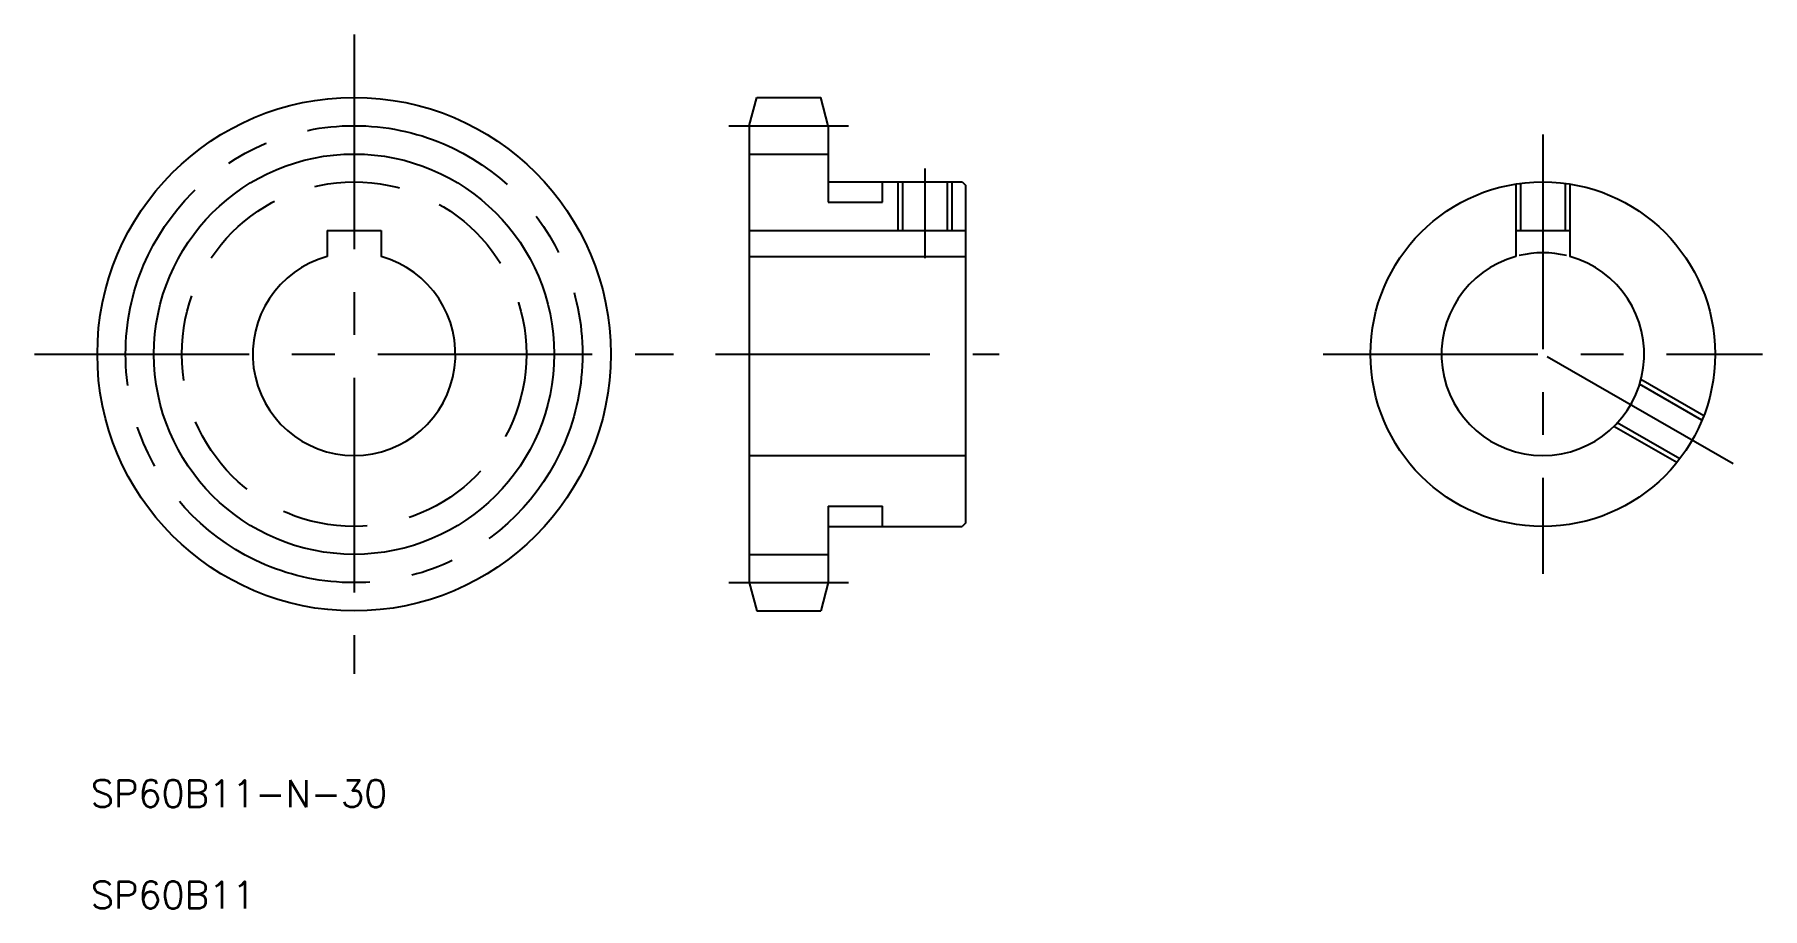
# Model space of a CAD drawing. Extents: x 2 to 257, y 10 to 139.
import ezdxf

# ---------------------------------------------------------------- set-up
doc = ezdxf.new("R2010")
doc.units = 0
doc.linetypes.add('CENTER', pattern=[50.8, 31.75, -6.35, 6.35, -6.35])
doc.linetypes.add('DASHED', pattern=[19.05, 12.7, -6.35])
doc.layers.get('0').update_dxf_attribs({"linetype": 'CONTINUOUS'})
doc.layers.add('CENTER', color=1, linetype='CENTER')
doc.styles.get("Standard").update_dxf_attribs({"font": 'txt', "bigfont": 'BIGFONT'})

msp = doc.modelspace()

# ---------------------------------------------------------------- linework, layer by layer
at = {"color": 7, "linetype": 'CONTINUOUS'}
for p, q in [((107.45, 125.83), (108.57, 130.02)), ((108.57, 130.02), (118.03, 130.02)), ((119.15, 125.83), (118.03, 130.02)), ((107.45, 125.83), (107.45, 58.21)), ((119.15, 125.83), (119.15, 117.52)), ((107.45, 121.64), (119.15, 121.64)), ((119.15, 117.52), (138.95, 117.52)), ((130.15, 117.52), (130.15, 110.32)), ((136.75, 117.52), (136.75, 110.32)), ((138.95, 117.52), (139.45, 117.02)), ((139.45, 117.02), (139.45, 67.02)), ((44.96, 110.32), (52.96, 110.32)), ((44.96, 110.32), (44.96, 106.48)), ((52.96, 110.32), (52.96, 106.48)), ((107.45, 110.32), (139.45, 110.32)), ((220.91, 110.32), (228.91, 110.32)), ((220.91, 110.32), (220.91, 106.48)), ((228.91, 110.32), (228.91, 106.48)), ((107.45, 106.48), (139.45, 106.48)), ((107.45, 77.02), (139.45, 77.02)), ((119.15, 66.52), (138.95, 66.52)), ((119.15, 66.52), (119.15, 58.21)), ((130.1, 66.52), (130.1, 66.52)), ((133.05, 66.52), (133.05, 66.52)), ((139.45, 67.02), (138.95, 66.52)), ((107.45, 62.4), (119.15, 62.4)), ((107.45, 58.21), (108.57, 54.02)), ((119.15, 58.21), (118.03, 54.02)), ((108.57, 54.02), (118.03, 54.02))]:
    msp.add_line(p, q, dxfattribs=at)
at = {"color": 3, "linetype": 'DASHED'}
for p, q in [((119.15, 117.52), (119.15, 114.52)), ((127.15, 114.52), (127.15, 117.52)), ((220.91, 117.21), (220.91, 110.32)), ((221.61, 117.31), (221.61, 110.32)), ((228.21, 117.31), (228.21, 110.32)), ((228.91, 117.21), (228.91, 110.32)), ((119.15, 114.52), (127.15, 114.52)), ((248.46, 82.24), (239.23, 87.57)), ((248.72, 82.9), (239.43, 88.26)), ((245.16, 76.52), (235.93, 81.85)), ((244.72, 75.97), (235.43, 81.33)), ((119.15, 69.52), (127.15, 69.52)), ((119.15, 69.52), (119.15, 66.52)), ((127.15, 66.52), (127.15, 69.52))]:
    msp.add_line(p, q, dxfattribs=at)
at = {"color": 3, "linetype": 'CONTINUOUS'}
for p, q in [((129.45, 117.52), (129.45, 110.32)), ((137.45, 117.52), (137.45, 110.32))]:
    msp.add_line(p, q, dxfattribs=at)
at = {"color": 7, "linetype": 'CONTINUOUS'}
for centre, radius in [((48.96, 92.02), 38), ((224.91, 92.02), 25.5)]:
    msp.add_circle(centre, radius, dxfattribs=at)
at = {"color": 3, "linetype": 'CONTINUOUS'}
msp.add_circle((48.96, 92.02), 29.62, dxfattribs=at)
at = {"color": 3, "linetype": 'DASHED'}
msp.add_circle((48.96, 92.02), 25.5, dxfattribs=at)
at = {"color": 7, "linetype": 'CONTINUOUS'}
for centre in [(48.96, 92.02), (224.91, 92.02)]:
    msp.add_arc(centre, 15, 105.466, 74.534, dxfattribs=at)
at = {"color": 3, "linetype": 'CONTINUOUS'}
msp.add_arc((224.91, 92.02), 15, 76.5066, 103.4934, dxfattribs=at)
at = {"layer": 'CENTER', "color": 1, "linetype": 'CENTER'}
for p, q in [((48.96, 139.32), (48.96, 44.73)), ((104.45, 125.83), (122.15, 125.83)), ((224.91, 124.52), (224.91, 59.52)), ((133.45, 119.52), (133.45, 106.22)), ((1.67, 92.02), (96.25, 92.02)), ((102.45, 92.02), (144.45, 92.02)), ((192.41, 92.02), (257.41, 92.02)), ((253.06, 75.77), (224.91, 92.02)), ((104.45, 58.21), (122.15, 58.21))]:
    msp.add_line(p, q, dxfattribs=at)
msp.add_circle((48.96, 92.02), 33.81, dxfattribs=at)

# ---------------------------------------------------------------- texts
at = {"color": 7, "linetype": 'CONTINUOUS'}
for s, p in [('SP60B11-N-30', (10, 25)), ('SP60B11', (10, 10))]:
    msp.add_text(s, height=4, dxfattribs=at).set_placement(p)

doc.saveas('drawing.dxf')
